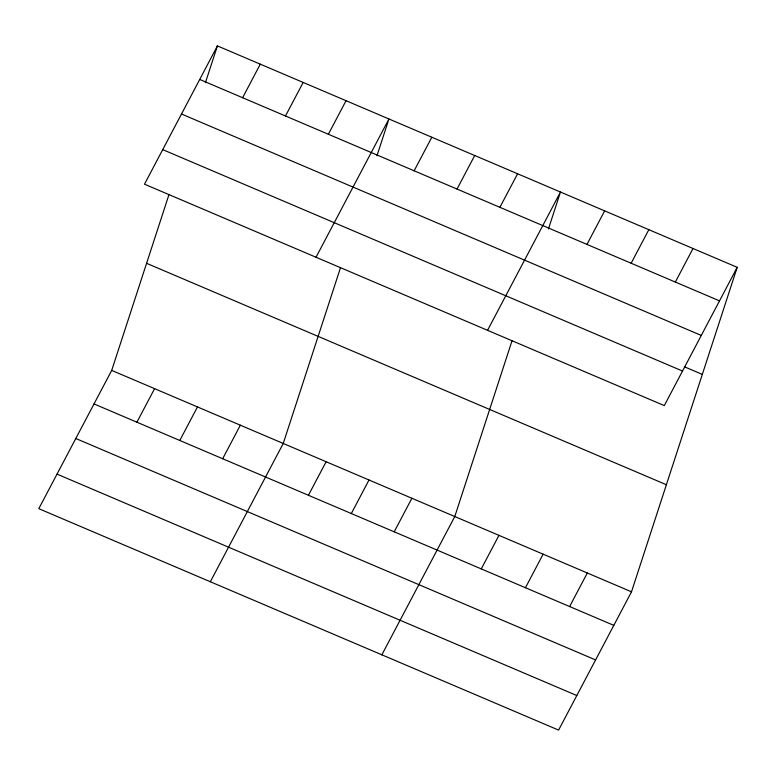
<?xml version="1.0" encoding="UTF-8"?>
<svg xmlns="http://www.w3.org/2000/svg" width="776" height="776" viewBox="0 0 776 776"><rect width="100%" height="100%" fill="white"/><g stroke="black" fill="none" stroke-linecap="round" stroke-linejoin="round"><path stroke-width="1.16" d="M737.2 267.322L664.295 405.605L144.501 184.184L217.406 45.9L737.2 267.322L631.499 591.816L558.594 730.1L38.8 508.678L111.705 370.394L169.052 194.359M205.417 82.712L217.406 45.9M340.586 267.429L283.24 443.465L210.335 581.748M376.952 155.782L388.941 118.971L316.026 257.254M512.111 340.499L454.775 516.535L381.86 654.818M548.477 228.852L560.466 192.041L487.561 330.324M242.607 97.718L260.29 64.166M285.481 115.983L303.173 82.44M136.906 422.202L154.589 388.66M328.364 134.248L346.057 100.705M179.789 440.477L197.473 406.925M222.673 458.742L240.356 425.19M414.132 170.788L431.825 137.236M457.015 189.053L474.708 155.51M308.431 495.272L326.124 461.73M499.899 207.318L517.592 173.775M351.315 513.547L369.007 479.995M394.198 531.812L411.891 498.26M586.966 244.411L604.649 210.859M631.15 263.229L648.833 229.686M481.265 568.905L498.958 535.353M675.333 282.057L693.017 248.504M525.449 587.723L543.132 554.171M569.632 606.541L587.316 572.998M199.723 79.453L719.517 300.875M181.497 114.014L701.291 335.436M684.645 366.883L702.319 374.41M162.718 149.623L682.511 371.044M146.586 263.306L666.38 484.738M111.705 370.394L631.499 591.816M94.022 403.937L613.816 625.369M75.796 438.498L595.59 659.93M57.026 474.117L576.82 695.538"/></g></svg>
